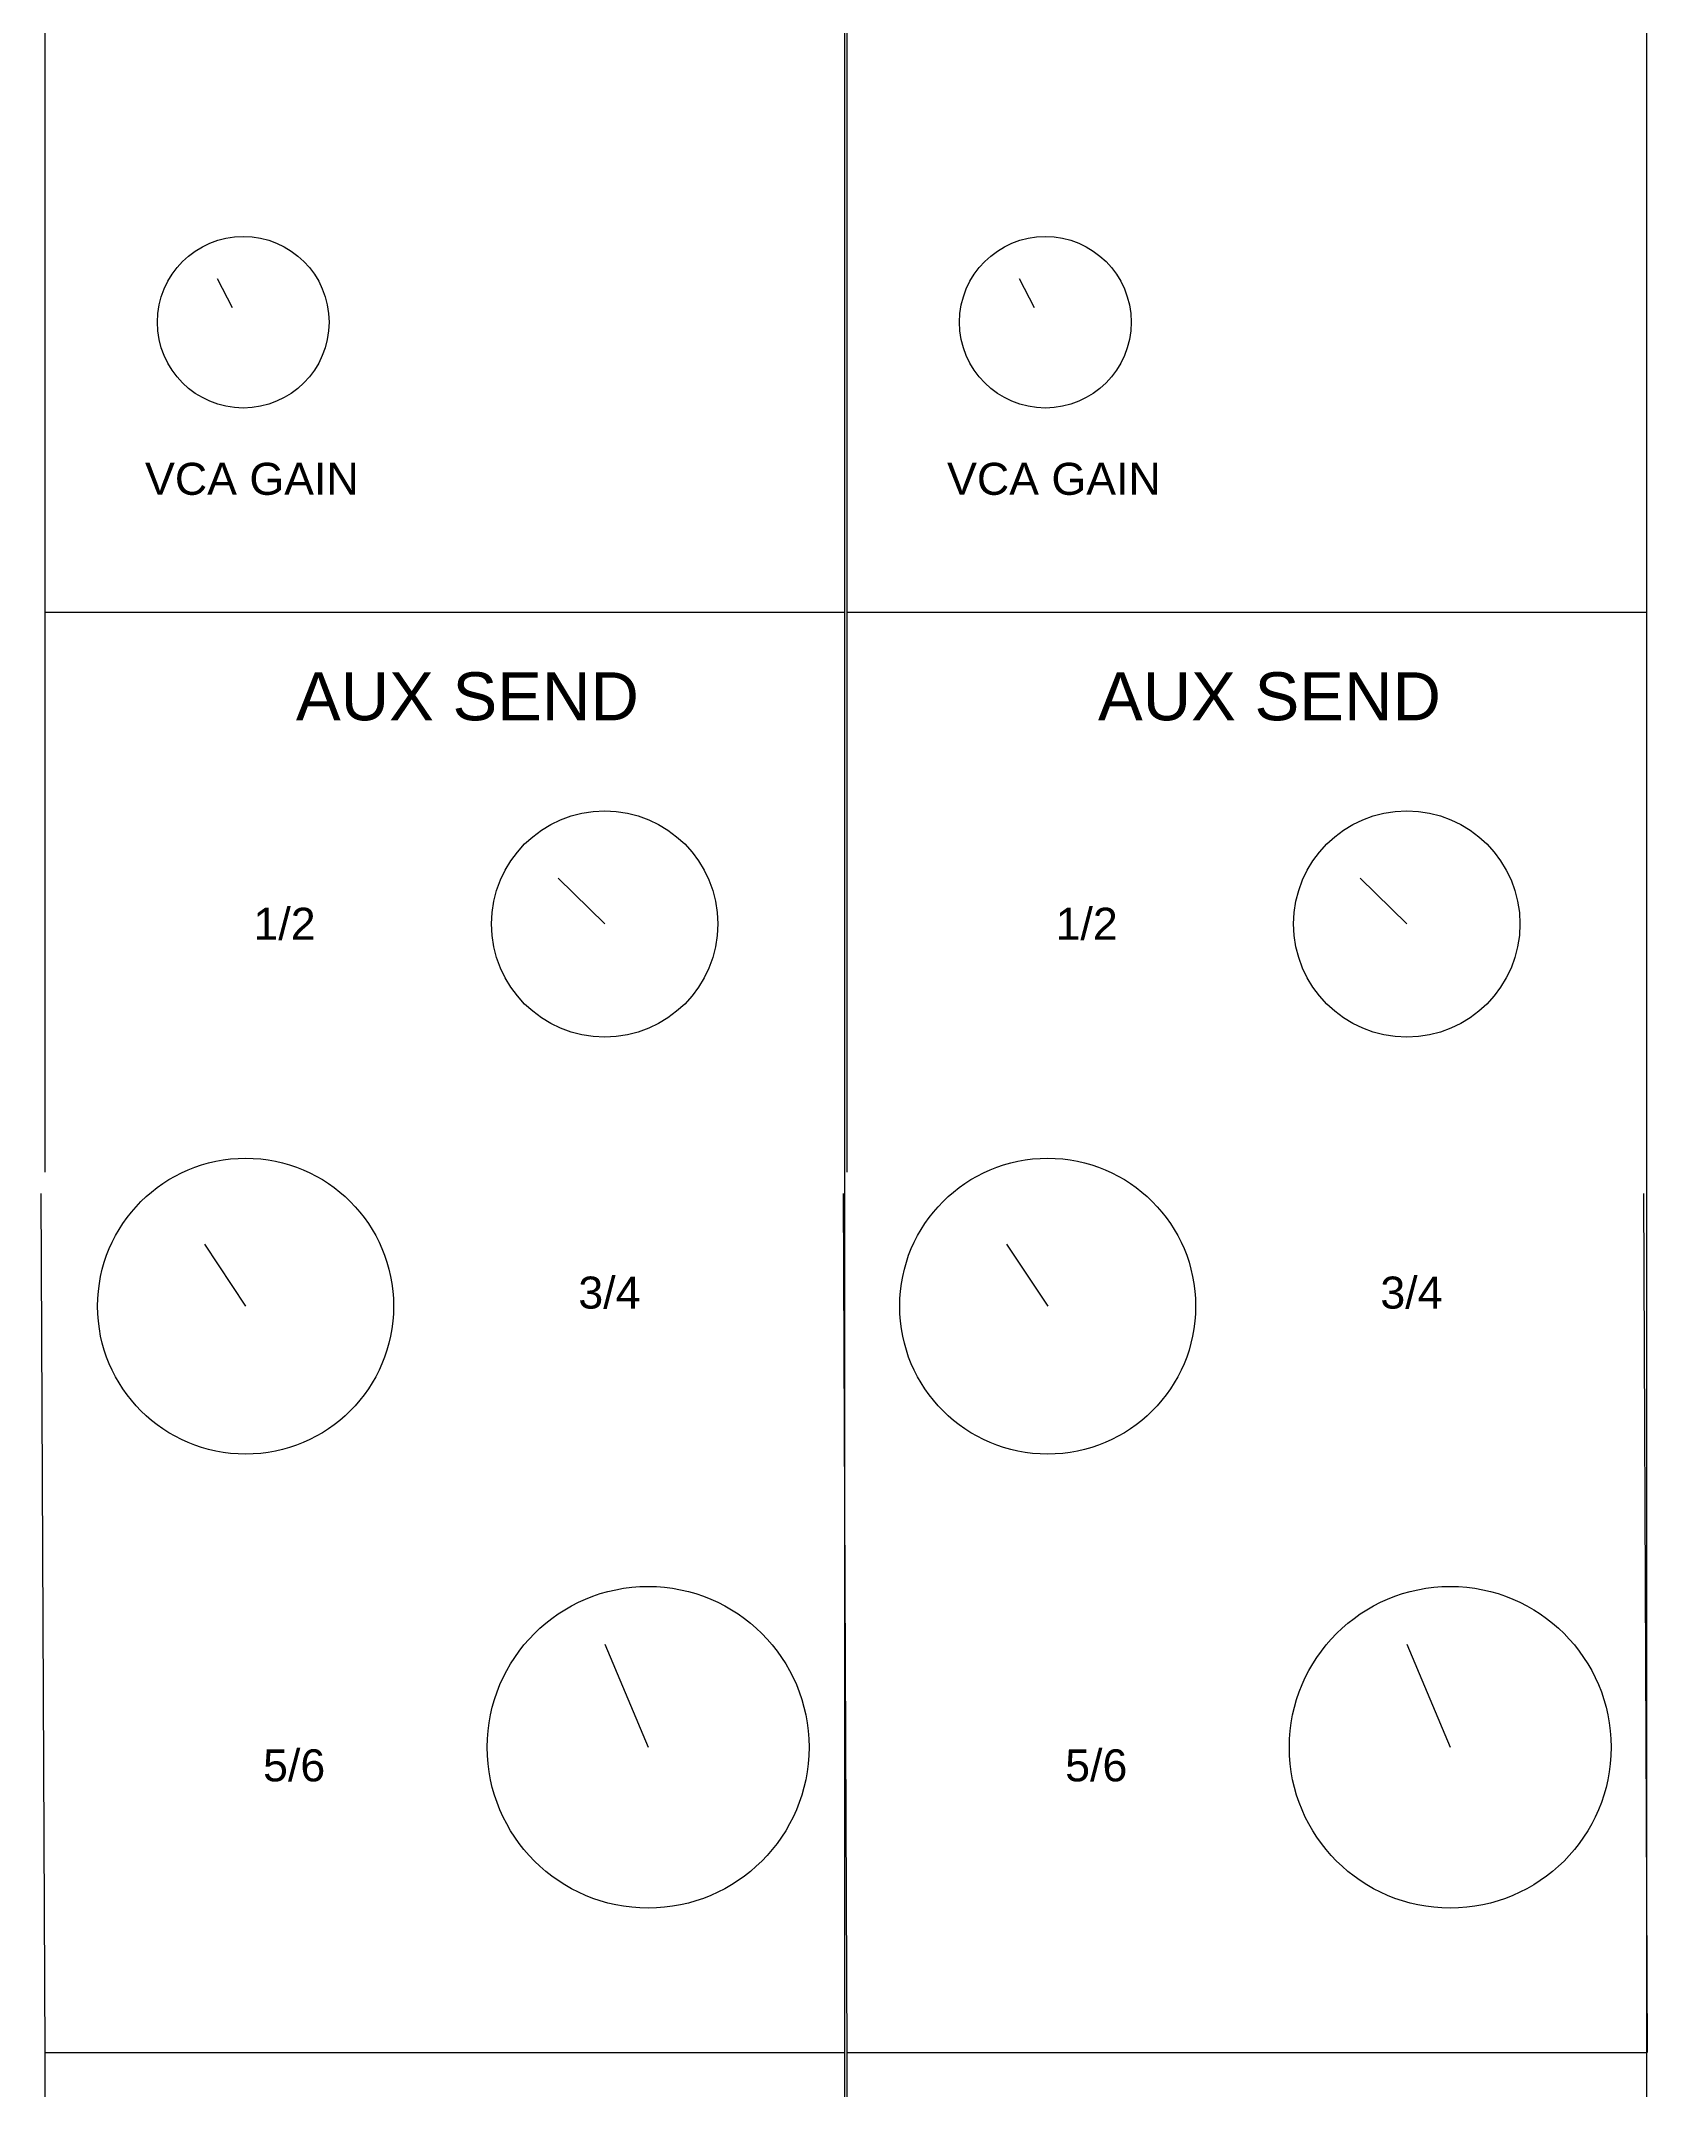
# Model space of a CAD drawing. Header units: inches. Extents: x 0 to 1600, y -1400 to 2600.
# Drawn here: x -0.4 to 200.2, y -745.6 to -489.7 of the extents above; entities that cross this region are included whole.
import ezdxf

# ---------------------------------------------------------------- set-up
doc = ezdxf.new("R2010")
doc.units = ezdxf.units.IN
doc.header["$MEASUREMENT"] = 0
doc.layers.get('0').update_dxf_attribs({"lineweight": 25, "true_color": 0xffffff})
doc.styles.add('textstyle253', font='')
doc.styles.add('textstyle255', font='')
doc.styles.add('textstyle268', font='')
doc.styles.add('textstyle271', font='')
doc.styles.add('textstyle285', font='')
doc.styles.add('textstyle287', font='')
doc.styles.add('textstyle300', font='')
doc.styles.add('textstyle303', font='')
doc.styles.add('textstyle332', font='')
doc.styles.add('textstyle334', font='')
doc.styles.get('textstyle253').set_extended_font_data('Liberation Sans')
doc.styles.get('textstyle255').set_extended_font_data('Liberation Sans')
doc.styles.get('textstyle268').set_extended_font_data('Liberation Sans')
doc.styles.get('textstyle271').set_extended_font_data('Liberation Sans')
doc.styles.get('textstyle285').set_extended_font_data('Liberation Sans')
doc.styles.get('textstyle287').set_extended_font_data('Liberation Sans')
doc.styles.get('textstyle300').set_extended_font_data('Liberation Sans')
doc.styles.get('textstyle303').set_extended_font_data('Liberation Sans')
doc.styles.get('textstyle332').set_extended_font_data('Liberation Sans')
doc.styles.get('textstyle334').set_extended_font_data('Liberation Sans')

msp = doc.modelspace()

# ---------------------------------------------------------------- linework, layer by layer
for p, q in [((100, -1400), (100, 1200)), ((200.22, -1400), (200.22, 1200)), ((0.04, -451.03), (0.04, -561.03)), ((100.26, -451.03), (100.26, -561.03)), ((21.57, -519.34), (23.44, -522.95)), ((121.79, -519.34), (123.66, -522.95)), ((0.04, -561.03), (50.04, -561.03)), ((0.04, -561.03), (0.04, -631.03)), ((50.04, -561.03), (100, -561.03)), ((100.26, -561.03), (150.26, -561.03)), ((100.26, -561.03), (100.26, -631.03)), ((150.26, -561.03), (200.22, -561.03)), ((64.2, -594.26), (70, -600)), ((164.41, -594.26), (170.22, -600)), ((-0.43, -633.67), (0.04, -741.03)), ((99.78, -633.67), (100.26, -741.03)), ((199.78, -633.67), (200.26, -741.03)), ((20, -640), (25.14, -647.76)), ((120.22, -640), (125.35, -647.76)), ((70, -690), (75.43, -702.88)), ((170.22, -690), (175.65, -702.88)), ((0.04, -741.03), (50.04, -741.03)), ((0.04, -741.03), (0.04, -941.03)), ((50.04, -741.03), (100, -741.03)), ((100.26, -741.03), (150.26, -741.03)), ((100.26, -741.03), (100.26, -941.03)), ((150.26, -741.03), (200.22, -741.03))]:
    msp.add_line(p, q)
for centre, radius in [((24.84, -524.8), 10.72), ((125.06, -524.8), 10.72), ((70, -600), 14.14), ((170.22, -600), 14.14), ((25.14, -647.76), 18.49), ((125.35, -647.76), 18.49), ((75.43, -702.88), 20.1), ((175.65, -702.88), 20.1)]:
    msp.add_circle(centre, radius)

# ---------------------------------------------------------------- texts
at = {"char_height": 1}
for s, insert, attachment_point, style in [('\\C7;\\H4;VCA GAIN', (12.57, -542.37), 1, 'textstyle332'), ('\\C7;\\H4;VCA GAIN', (112.78, -542.37), 1, 'textstyle334'), ('\\C7;\\H6;AUX SEND', (52.85, -571.59), 5, 'textstyle253'), ('\\C7;\\H6;AUX SEND', (153.06, -571.59), 5, 'textstyle255'), ('\\C7;\\H4;1/2', (30, -600), 5, 'textstyle285'), ('\\C7;\\H4;1/2', (130.22, -600), 5, 'textstyle287'), ('\\C7;\\H4;3/4', (70.59, -646.09), 5, 'textstyle300'), ('\\C7;\\H4;3/4', (170.8, -646.09), 5, 'textstyle303'), ('\\C7;\\H4;5/6', (31.2, -705.17), 5, 'textstyle268'), ('\\C7;\\H4;5/6', (131.42, -705.17), 5, 'textstyle271')]:
    msp.add_mtext(s, dxfattribs=dict(at, insert=insert, attachment_point=attachment_point, style=style))

doc.saveas('drawing.dxf')
